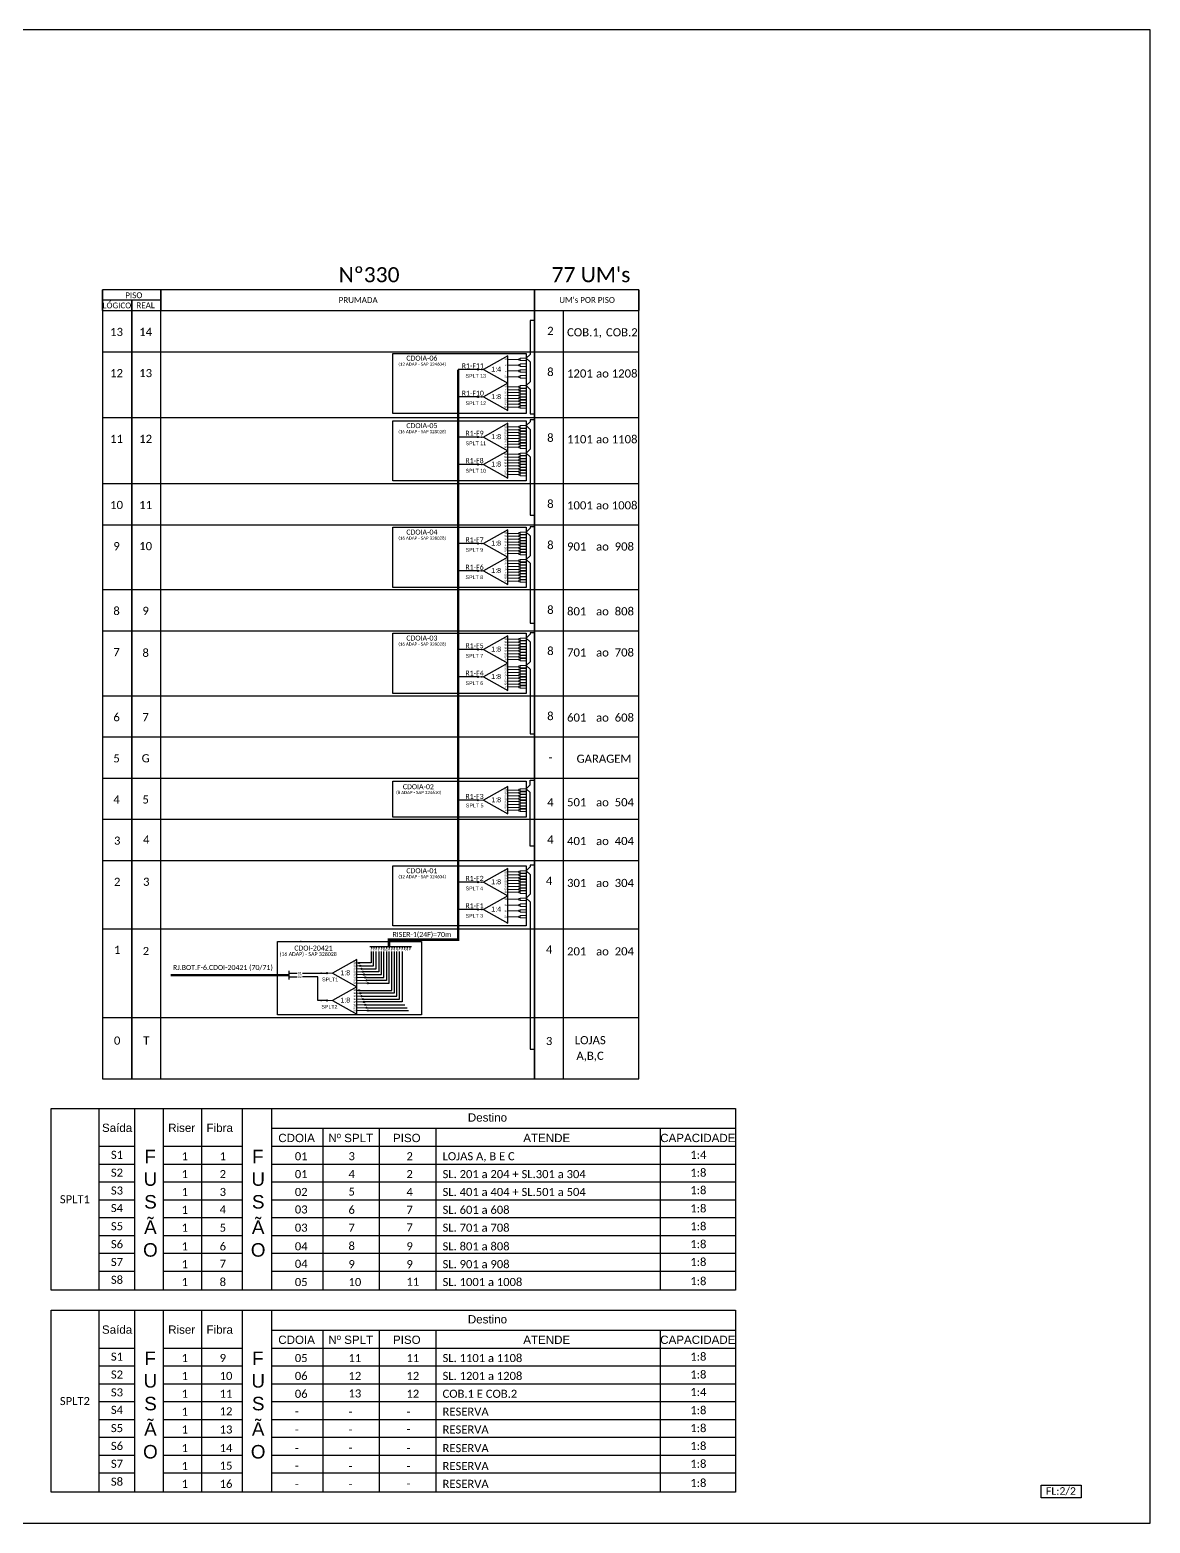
# Model space of a CAD drawing. Header units: metres. Extents: x -1286 to 457, y -500 to 94.
# Drawn here: x 11 to 457, y -500 to 94 of the extents above; entities that cross this region are included whole.
import ezdxf
from ezdxf.enums import TextEntityAlignment as Align

# ---------------------------------------------------------------- set-up
doc = ezdxf.new("R2010")
doc.units = ezdxf.units.M
doc.styles.add('ARIAL', font='arial.ttf')
doc.styles.add('WMF-Calibri0', font='calibri.ttf')
doc.linetypes.add('RESERVA', pattern='A,0.5,-0.15,["RESERVA",Standard,S=0.18,R=0,X=0,Y=-0.1],-1.3', length=1.95)

# ---------------------------------------------------------------- blocks, each defined once
blk = doc.blocks.new('SPLITTER_')
blk.add_point((0, 0))
at = {"style": 'ARIAL', "flags": 4}
blk.add_attdef('SPLT', (0, -3.26), '', height=1.5, dxfattribs=at)
blk = doc.blocks.new('SPLT_1-8_SC-APC')
at = {"color": 1}
blk.add_lwpolyline([(-7.37, -2.1), (-17.04, -7.55), (-7.37, -13), (-7.37, -2.1)], dxfattribs=at)
at = {"color": 3, "lineweight": 0}
for points in [[(-2.99, -3.51), (-7.37, -3.51)], [(-7.37, -4.66), (-2.99, -4.66)], [(-7.37, -5.82), (-2.99, -5.82)], [(-2.41, -3.02), (-2.41, -4)], [(-2.41, -3.02), (0, -3.02)], [(-2.41, -4), (0, -4)], [(-2.41, -4.17), (-2.41, -5.16)], [(-2.41, -4.17), (0, -4.17)], [(-2.41, -5.16), (0, -5.16)], [(-2.41, -5.32), (-2.41, -6.31)], [(-2.41, -5.32), (0, -5.32)], [(-7.37, -6.97), (-2.99, -6.97)], [(-7.37, -8.12), (-2.99, -8.12)], [(-7.37, -9.28), (-2.99, -9.28)], [(-7.37, -10.43), (-2.99, -10.43)], [(-7.37, -11.58), (-2.99, -11.58)], [(-2.41, -6.31), (0, -6.31)], [(-2.41, -6.48), (-2.41, -7.46)], [(-2.41, -6.48), (0, -6.48)], [(-2.41, -7.46), (0, -7.46)], [(-2.41, -7.63), (-2.41, -8.62)], [(-2.41, -7.63), (0, -7.63)], [(-2.41, -8.62), (0, -8.62)], [(-2.41, -8.78), (-2.41, -9.77)], [(-2.41, -8.78), (0, -8.78)], [(-2.41, -9.77), (0, -9.77)], [(-2.41, -9.94), (-2.41, -10.92)], [(-2.41, -9.94), (0, -9.94)], [(-2.41, -10.92), (0, -10.92)], [(-2.41, -11.09), (-2.41, -12.08)], [(-2.41, -11.09), (0, -11.09)], [(-2.41, -12.08), (0, -12.08)]]:
    blk.add_lwpolyline(points, dxfattribs=at)
for points in [[(-2.99, -3.22), (-2.41, -3.22), (-2.41, -3.8), (-2.99, -3.8)], [(-2.99, -4.38), (-2.41, -4.38), (-2.41, -4.95), (-2.99, -4.95)], [(-2.99, -5.53), (-2.41, -5.53), (-2.41, -6.1), (-2.99, -6.1)], [(-2.99, -6.68), (-2.41, -6.68), (-2.41, -7.26), (-2.99, -7.26)], [(-2.99, -7.84), (-2.41, -7.84), (-2.41, -8.41), (-2.99, -8.41)], [(-2.99, -8.99), (-2.41, -8.99), (-2.41, -9.56), (-2.99, -9.56)], [(-2.99, -10.14), (-2.41, -10.14), (-2.41, -10.72), (-2.99, -10.72)], [(-2.99, -11.3), (-2.41, -11.3), (-2.41, -11.87), (-2.99, -11.87)]]:
    blk.add_lwpolyline(points, close=True, dxfattribs=at)
at = {"color": 1, "lineweight": 0}
blk.add_lwpolyline([(-17.04, -7.55), (-19.26, -7.55)], dxfattribs=at)
at = {"color": 1, "style": 'ARIAL'}
for s, height, p in [('S1', 0.75, (-8.74, -3.78)), ('S2', 0.75, (-8.74, -4.97)), ('S3', 0.75, (-8.74, -6.18)), ('1:8', 2, (-13.91, -8.4)), ('S4', 0.75, (-8.74, -7.36)), ('S5', 0.75, (-8.74, -8.57)), ('S6', 0.75, (-8.74, -9.69)), ('S7', 0.75, (-8.74, -10.78)), ('S8', 0.75, (-8.74, -11.9))]:
    blk.add_text(s, height=height, dxfattribs=at).set_placement(p)
blk = doc.blocks.new('SPLT_1-8_DIV_DIR')
h = blk.add_hatch(color=3)
h.dxf.hatch_style = 1
edge = h.paths.add_edge_path()
edge.add_arc((12.77, 4.04), 0.242, 0, 360)
h = blk.add_hatch(color=3)
h.dxf.hatch_style = 1
edge = h.paths.add_edge_path()
edge.add_arc((13.27, 2.88), 0.242, 0, 360)
h = blk.add_hatch(color=3)
h.dxf.hatch_style = 1
edge = h.paths.add_edge_path()
edge.add_arc((13.77, 1.73), 0.242, 0, 360)
h = blk.add_hatch(color=3)
h.dxf.hatch_style = 1
edge = h.paths.add_edge_path()
edge.add_arc((14.27, 0.58), 0.242, 0, 360)
h = blk.add_hatch(color=3)
h.dxf.hatch_style = 1
edge = h.paths.add_edge_path()
edge.add_arc((14.77, -0.58), 0.242, 0, 360)
h = blk.add_hatch(color=3)
h.dxf.hatch_style = 1
edge = h.paths.add_edge_path()
edge.add_arc((15.27, -1.73), 0.242, 0, 360)
h = blk.add_hatch(color=3)
h.dxf.hatch_style = 1
edge = h.paths.add_edge_path()
edge.add_arc((15.77, -2.88), 0.242, 0, 360)
h = blk.add_hatch(color=3)
h.dxf.hatch_style = 1
edge = h.paths.add_edge_path()
edge.add_arc((16.27, -4.04), 0.242, 0, 360)
at = {"color": 1, "lineweight": 0}
blk.add_lwpolyline([(2.22, 0), (0, 0)], dxfattribs=at)
at = {"color": 1}
blk.add_lwpolyline([(11.89, 5.45), (2.22, 0), (11.89, -5.45), (11.89, 5.45)], dxfattribs=at)
at = {"color": 7, "lineweight": 0}
for points in [[(12.77, 4.04), (11.89, 4.04)], [(11.89, 2.88), (13.27, 2.88)], [(11.89, 1.73), (13.77, 1.73)], [(11.89, 0.58), (14.27, 0.58)], [(11.89, -0.58), (14.77, -0.58)], [(11.89, -1.73), (15.27, -1.73)], [(11.89, -2.88), (15.77, -2.88)], [(11.89, -4.04), (16.27, -4.04)]]:
    blk.add_lwpolyline(points, dxfattribs=at)
at = {"color": 3}
for centre in [(12.77, 4.04), (13.27, 2.88), (13.77, 1.73), (14.27, 0.58), (14.77, -0.58), (15.27, -1.73), (15.77, -2.88), (16.27, -4.04)]:
    blk.add_circle(centre, 0.242, dxfattribs=at)
at = {"color": 1, "style": 'ARIAL'}
for s, height, p in [('1:8', 2, (5.35, -0.85)), ('S1', 0.75, (10.52, 3.77)), ('S2', 0.75, (10.52, 2.58)), ('S3', 0.75, (10.52, 1.37)), ('S4', 0.75, (10.52, 0.19)), ('S5', 0.75, (10.52, -1.02)), ('S6', 0.75, (10.52, -2.14)), ('S7', 0.75, (10.52, -3.24)), ('S8', 0.75, (10.52, -4.36))]:
    blk.add_text(s, height=height, dxfattribs=at).set_placement(p)
blk = doc.blocks.new('LEG_CDO64_DIR')
blk.add_point((0, 0))
at = {"color": 1, "style": 'WMF-Calibri0', "flags": 4}
blk.add_attdef('MODELO', text='', height=1.5, dxfattribs=at).set_placement((-1.52, -5.5), align=Align.CENTER)
blk.add_attdef('CDO', (-2.62, -3.57), '', height=2, dxfattribs=at)

msp = doc.modelspace()

# ---------------------------------------------------------------- hatches: boundary and pattern name
h = msp.add_hatch(color=3)
h.dxf.hatch_style = 1
edge = h.paths.add_edge_path()
edge.add_arc((189.58, -40.92), 0.256, 0, 360)
h = msp.add_hatch(color=3)
h.dxf.hatch_style = 1
edge = h.paths.add_edge_path()
edge.add_arc((189.58, -51.82), 0.256, 0, 360)
h = msp.add_hatch(color=3)
h.dxf.hatch_style = 1
edge = h.paths.add_edge_path()
edge.add_arc((189.58, -67.76), 0.256, 0, 360)
h = msp.add_hatch(color=3)
h.dxf.hatch_style = 1
edge = h.paths.add_edge_path()
edge.add_arc((189.58, -78.66), 0.256, 0, 360)
h = msp.add_hatch(color=3)
h.dxf.hatch_style = 1
edge = h.paths.add_edge_path()
edge.add_arc((189.58, -110.11), 0.256, 0, 360)
h = msp.add_hatch(color=3)
h.dxf.hatch_style = 1
edge = h.paths.add_edge_path()
edge.add_arc((189.58, -121.01), 0.256, 0, 360)
h = msp.add_hatch(color=3)
h.dxf.hatch_style = 1
edge = h.paths.add_edge_path()
edge.add_arc((189.58, -152.26), 0.256, 0, 360)
h = msp.add_hatch(color=3)
h.dxf.hatch_style = 1
edge = h.paths.add_edge_path()
edge.add_arc((189.58, -163.16), 0.256, 0, 360)
h = msp.add_hatch(color=3)
h.dxf.hatch_style = 1
edge = h.paths.add_edge_path()
edge.add_arc((189.56, -212.21), 0.242, 0, 360)
h = msp.add_hatch(color=3)
h.dxf.hatch_style = 1
edge = h.paths.add_edge_path()
edge.add_arc((189.58, -244.8), 0.256, 0, 360)
h = msp.add_hatch(color=3)
h.dxf.hatch_style = 1
edge = h.paths.add_edge_path()
edge.add_arc((189.58, -255.7), 0.256, 0, 360)
h = msp.add_hatch(color=3)
h.dxf.hatch_style = 1
edge = h.paths.add_edge_path()
edge.add_arc((129.54, -281.02), 0.256, 0, 360)
h = msp.add_hatch(color=3)
h.dxf.hatch_style = 1
edge = h.paths.add_edge_path()
edge.add_arc((129.54, -291.9), 0.256, 0, 360)

# ---------------------------------------------------------------- linework, layer by layer
at = {"color": 5}
msp.add_line((189.56, -212.21), (181.71, -212.21), dxfattribs=at)
at = {"color": 8, "linetype": 'RESERVA', "ltscale": 3}
for p, q in [((144.78, -293.64), (160.46, -293.64)), ((145.28, -294.79), (161.46, -294.79)), ((145.78, -295.93), (161.95, -295.93))]:
    msp.add_line(p, q, dxfattribs=at)
for p, q in [((19.79, -334.86), (292.07, -334.86)), ((19.79, -407.2), (19.79, -334.86)), ((38.87, -334.86), (38.87, -407.2)), ((52.98, -334.86), (52.98, -407.2)), ((64.57, -407.2), (64.57, -334.86)), ((79.7, -334.86), (79.7, -407.2)), ((95.83, -334.86), (95.83, -407.2)), ((107.43, -334.86), (107.43, -407.2)), ((292.07, -334.86), (292.07, -407.2)), ((107.43, -342.75), (292.07, -342.75)), ((127.85, -342.75), (127.85, -407.2)), ((150.35, -342.75), (150.35, -407.2)), ((172.81, -342.75), (172.81, -407.2)), ((262.01, -342.75), (262.01, -407.2)), ((38.87, -349.86), (52.98, -349.86)), ((64.57, -349.86), (95.83, -349.86)), ((107.43, -349.86), (292.07, -349.86)), ((38.87, -356.96), (52.98, -356.96)), ((64.57, -356.96), (95.83, -356.96)), ((107.43, -356.96), (292.07, -356.96)), ((38.87, -364.06), (52.98, -364.06)), ((64.57, -364.06), (95.83, -364.06)), ((107.43, -364.06), (292.07, -364.06)), ((38.87, -371.17), (52.98, -371.17)), ((64.57, -371.17), (95.83, -371.17)), ((107.43, -371.17), (292.07, -371.17)), ((38.87, -378.27), (52.98, -378.27)), ((64.57, -378.27), (95.83, -378.27)), ((107.43, -378.27), (292.07, -378.27)), ((38.87, -385.37), (52.98, -385.37)), ((64.57, -385.37), (95.83, -385.37)), ((107.43, -385.37), (292.07, -385.37)), ((38.87, -392.48), (52.98, -392.48)), ((64.57, -392.48), (95.83, -392.48)), ((107.43, -392.48), (292.07, -392.48)), ((38.87, -399.58), (52.98, -399.58)), ((64.57, -399.58), (95.83, -399.58)), ((107.43, -399.58), (292.07, -399.58)), ((292.07, -407.2), (19.79, -407.2)), ((19.79, -415.14), (292.07, -415.14)), ((19.79, -487.48), (19.79, -415.14)), ((38.87, -415.14), (38.87, -487.48)), ((52.98, -415.14), (52.98, -487.48)), ((64.57, -487.48), (64.57, -415.14)), ((79.7, -415.14), (79.7, -487.48)), ((95.83, -415.14), (95.83, -487.48)), ((107.43, -415.14), (107.43, -487.48)), ((292.07, -415.14), (292.07, -487.48)), ((107.43, -423.03), (292.07, -423.03)), ((127.85, -423.03), (127.85, -487.48)), ((150.35, -423.03), (150.35, -487.48)), ((172.81, -423.03), (172.81, -487.48)), ((262.01, -423.03), (262.01, -487.48)), ((38.87, -430.14), (52.98, -430.14)), ((64.57, -430.14), (95.83, -430.14)), ((107.43, -430.14), (292.07, -430.14)), ((38.87, -437.24), (52.98, -437.24)), ((64.57, -437.24), (95.83, -437.24)), ((107.43, -437.24), (292.07, -437.24)), ((38.87, -444.35), (52.98, -444.35)), ((64.57, -444.35), (95.83, -444.35)), ((107.43, -444.35), (292.07, -444.35)), ((38.87, -451.45), (52.98, -451.45)), ((64.57, -451.45), (95.83, -451.45)), ((107.43, -451.45), (292.07, -451.45)), ((38.87, -458.55), (52.98, -458.55)), ((64.57, -458.55), (95.83, -458.55)), ((107.43, -458.55), (292.07, -458.55)), ((38.87, -465.66), (52.98, -465.66)), ((64.57, -465.66), (95.83, -465.66)), ((107.43, -465.66), (292.07, -465.66)), ((38.87, -472.76), (52.98, -472.76)), ((64.57, -472.76), (95.83, -472.76)), ((107.43, -472.76), (292.07, -472.76)), ((38.87, -479.86), (52.98, -479.86)), ((64.57, -479.86), (95.83, -479.86)), ((107.43, -479.86), (292.07, -479.86)), ((292.07, -487.48), (19.79, -487.48))]:
    msp.add_line(p, q)
msp.add_lwpolyline([(-384.06, -499.81), (456.94, -499.81), (456.94, 94.19), (-384.06, 94.19)], close=True)
at = {"color": 0}
for points in [[(253.63, -9.23), (40.32, -9.23)], [(63.46, -13.35), (40.32, -13.35)]]:
    msp.add_lwpolyline(points, dxfattribs=at)
for points in [[(40.32, -9.23), (40.32, -17.46), (40.32, -9.23)], [(63.46, -17.46), (63.46, -9.23), (63.46, -17.46)], [(212.04, -9.23), (212.04, -17.46), (212.04, -9.23)], [(253.63, -17.46), (253.63, -9.23), (253.63, -17.46)], [(40.32, -17.46), (253.63, -17.46)], [(40.32, -17.46), (253.63, -17.46)], [(40.32, -17.46), (253.63, -17.46)], [(40.32, -17.46), (40.32, -323.01), (253.63, -323.01), (253.63, -17.46)], [(40.32, -17.46), (253.63, -17.46)], [(40.32, -17.46), (253.63, -17.46)], [(40.32, -17.46), (253.63, -17.46)], [(40.32, -17.46), (253.63, -17.46)], [(40.32, -17.46), (253.63, -17.46)], [(51.89, -13.35), (51.89, -17.46), (51.89, -13.35)], [(51.89, -17.46), (51.89, -323.01), (51.89, -17.46)], [(63.46, -323.01), (63.46, -17.46)], [(212.04, -17.46), (212.04, -323.01), (212.04, -17.46)], [(223.61, -323.01), (223.61, -17.46)], [(40.32, -33.83), (253.63, -33.83)], [(40.32, -59.99), (253.63, -59.99)], [(40.32, -86.29), (253.63, -86.29)], [(40.32, -102.66), (253.63, -102.66)], [(40.32, -128.44), (253.63, -128.44)], [(40.32, -144.81), (253.63, -144.81)], [(40.32, -170.7), (253.63, -170.7)], [(40.32, -187.07), (253.63, -187.07)], [(40.32, -203.44), (253.63, -203.44)], [(40.32, -219.81), (253.63, -219.81)], [(40.32, -236.19), (253.63, -236.19)], [(40.32, -263.4), (253.63, -263.4)], [(40.32, -298.69), (253.63, -298.69)]]:
    msp.add_lwpolyline(points)
at = {"color": 3}
for points in [[(212.04, -21.42), (210.39, -21.42), (210.38, -34.88), (208.81, -36.39), (210.38, -37.9), (210.38, -45.78), (208.81, -47.29), (210.38, -48.8), (210.38, -58.54), (212.03, -58.54)], [(212.04, -60.88), (210.39, -60.88), (210.38, -61.72), (208.81, -63.23), (210.38, -64.74), (210.38, -72.62), (208.81, -74.13), (210.38, -75.64), (210.38, -98.8), (212.03, -98.8)], [(212.04, -103.51), (210.39, -103.51), (210.38, -104.08), (208.81, -105.58), (210.38, -107.09), (210.38, -114.97), (208.81, -116.48), (210.38, -117.99), (210.38, -141.8), (212.03, -141.8)], [(212.04, -145.6), (210.39, -145.6), (210.38, -146.23), (208.81, -147.74), (210.38, -149.24), (210.38, -157.13), (208.81, -158.63), (210.38, -160.14), (210.38, -185.81), (212.03, -185.81)], [(212.04, -230.46), (210.39, -230.46), (210.39, -209.19), (208.82, -207.68), (210.39, -206.17), (210.38, -204.26), (212.04, -204.26)], [(212.04, -238.14), (210.39, -238.14), (210.38, -238.77), (208.81, -240.27), (210.38, -241.78), (210.38, -249.67), (208.81, -251.17), (210.38, -252.68), (210.38, -311.27), (212.03, -311.28)], [(114.56, -281.02), (117.72, -281.02)], [(119.79, -281.02), (129.54, -281.02)]]:
    msp.add_lwpolyline(points, dxfattribs=at)
at = {"color": 1}
for points in [[(155.68, -34.49), (208.81, -34.49), (208.81, -58.39), (155.68, -58.39)], [(155.68, -61.33), (208.81, -61.33), (208.81, -85.22), (155.68, -85.22)], [(155.68, -103.68), (208.81, -103.68), (208.81, -127.58), (155.68, -127.58)], [(155.68, -145.84), (208.81, -145.84), (208.81, -169.73), (155.68, -169.73)], [(155.69, -204.67), (208.82, -204.67), (208.82, -218.98), (155.69, -218.98)], [(155.68, -238.38), (208.81, -238.38), (208.81, -262.27), (155.68, -262.27)], [(109.92, -268.49), (167.15, -268.49), (167.15, -297.55), (109.92, -297.55)]]:
    msp.add_lwpolyline(points, close=True, dxfattribs=at)
for points in [[(201.44, -35.47), (191.77, -40.92), (201.44, -46.37), (201.44, -35.47)], [(201.45, -206.76), (191.78, -212.21), (201.45, -217.66), (201.45, -206.76)], [(201.44, -250.25), (191.77, -255.7), (201.44, -261.15), (201.44, -250.25)], [(114.56, -283.53), (114.56, -280.17)]]:
    msp.add_lwpolyline(points, dxfattribs=at)
at = {"color": 5, "const_width": 1}
msp.add_lwpolyline([(154.23, -270.37), (154.23, -267.72), (181.71, -267.72), (181.71, -40.92)], dxfattribs=at)
at = {"color": 5}
for points in [[(189.55, -40.92), (181.71, -40.92)], [(189.55, -51.82), (181.71, -51.82)], [(189.55, -67.76), (181.71, -67.76)], [(189.55, -78.66), (181.71, -78.66)], [(189.55, -110.11), (181.71, -110.11)], [(189.55, -121.01), (181.71, -121.01)], [(189.55, -152.26), (181.71, -152.26)], [(189.55, -163.16), (181.71, -163.16)], [(189.55, -244.8), (181.71, -244.8)], [(189.55, -255.7), (181.71, -255.7)], [(147.08, -272.46), (147.08, -276.99), (142.3, -276.99)], [(142.52, -287.87), (155.3, -287.87), (155.3, -272.46)], [(156.3, -272.46), (156.3, -289.03), (142.72, -289.03)], [(143.02, -278.14), (148.08, -278.14), (148.08, -272.46)], [(143.52, -279.29), (149.13, -279.29), (149.13, -272.46)], [(143.52, -290.18), (157.35, -290.18), (157.35, -272.46)], [(143.74, -291.33), (158.35, -291.33), (158.35, -272.46)], [(150.13, -272.46), (150.13, -280.45), (143.8, -280.45)], [(159.4, -272.46), (159.4, -292.48), (144.24, -292.48)], [(144.52, -281.6), (151.18, -281.6), (151.18, -272.46)], [(145.02, -282.75), (152.18, -282.75), (152.18, -272.46)], [(153.23, -272.46), (153.23, -283.91), (145.3, -283.91)], [(146.02, -285.05), (154.23, -285.06), (154.23, -272.46)], [(146.6, -270.37), (163.21, -270.37)], [(147.19, -270.37), (147.19, -271.25)], [(148.12, -270.37), (148.12, -271.25)], [(149.05, -270.37), (149.05, -271.25)], [(150.13, -270.37), (150.13, -271.25)], [(151.18, -270.37), (151.18, -271.25)], [(152.18, -270.37), (152.18, -271.25)], [(153.23, -270.37), (153.23, -271.25)], [(154.23, -270.37), (154.23, -271.25)], [(155.3, -270.37), (155.3, -271.25)], [(156.3, -270.37), (156.3, -271.25)], [(157.35, -270.37), (157.35, -271.25)], [(158.35, -270.37), (158.35, -271.25)], [(159.4, -270.37), (159.4, -271.25)], [(160.4, -270.37), (160.4, -271.25)], [(161.46, -270.37), (161.46, -271.25)], [(162.45, -270.37), (162.45, -271.25)]]:
    msp.add_lwpolyline(points, dxfattribs=at)
at = {"color": 1, "lineweight": 0}
for points in [[(191.77, -40.92), (189.55, -40.92)], [(191.78, -212.21), (189.56, -212.21)], [(191.77, -255.7), (189.55, -255.7)]]:
    msp.add_lwpolyline(points, dxfattribs=at)
at = {"color": 3, "lineweight": 0}
for points in [[(205.82, -36.89), (201.44, -36.89)], [(201.44, -39.19), (205.82, -39.19)], [(201.44, -41.5), (205.82, -41.5)], [(206.4, -36.39), (206.4, -37.38)], [(206.4, -36.39), (208.81, -36.39)], [(206.4, -37.38), (208.81, -37.38)], [(206.4, -38.7), (206.4, -39.68)], [(206.4, -38.7), (208.81, -38.7)], [(206.4, -39.68), (208.81, -39.68)], [(206.4, -41), (206.4, -41.99)], [(206.4, -41), (208.81, -41)], [(201.44, -43.8), (205.82, -43.8)], [(206.4, -41.99), (208.81, -41.99)], [(206.4, -43.31), (206.4, -44.3)], [(206.4, -43.31), (208.81, -43.31)], [(206.4, -44.3), (208.81, -44.3)], [(206.4, -207.68), (206.4, -208.67)], [(206.4, -207.68), (208.82, -207.68)], [(205.83, -208.18), (201.45, -208.18)], [(201.45, -209.33), (205.83, -209.33)], [(201.45, -210.48), (205.83, -210.48)], [(201.45, -211.63), (205.83, -211.63)], [(201.45, -212.79), (205.83, -212.79)], [(206.4, -208.67), (208.82, -208.67)], [(206.4, -208.84), (206.4, -209.82)], [(206.4, -208.84), (208.82, -208.84)], [(206.4, -209.82), (208.82, -209.82)], [(206.4, -209.99), (206.4, -210.98)], [(206.4, -209.99), (208.82, -209.99)], [(206.4, -210.98), (208.82, -210.98)], [(206.4, -211.14), (206.4, -212.13)], [(206.4, -211.14), (208.82, -211.14)], [(206.4, -212.13), (208.82, -212.13)], [(206.4, -212.29), (206.4, -213.28)], [(206.4, -212.29), (208.82, -212.29)], [(206.4, -213.28), (208.82, -213.28)], [(206.4, -213.45), (206.4, -214.43)], [(206.4, -213.45), (208.82, -213.45)], [(201.45, -213.94), (205.83, -213.94)], [(201.45, -215.09), (205.83, -215.09)], [(201.45, -216.25), (205.83, -216.25)], [(206.4, -214.43), (208.82, -214.43)], [(206.4, -214.6), (206.4, -215.59)], [(206.4, -214.6), (208.82, -214.6)], [(206.4, -215.59), (208.82, -215.59)], [(206.4, -215.75), (206.4, -216.74)], [(206.4, -215.75), (208.82, -215.75)], [(206.4, -216.74), (208.82, -216.74)], [(205.82, -251.66), (201.44, -251.66)], [(201.44, -253.97), (205.82, -253.97)], [(206.4, -251.17), (206.4, -252.16)], [(206.4, -251.17), (208.81, -251.17)], [(206.4, -252.16), (208.81, -252.16)], [(206.4, -253.48), (206.4, -254.46)], [(206.4, -253.48), (208.81, -253.48)], [(206.4, -254.46), (208.81, -254.46)], [(201.44, -256.28), (205.82, -256.28)], [(201.44, -258.58), (205.82, -258.58)], [(206.4, -255.78), (206.4, -256.77)], [(206.4, -255.78), (208.81, -255.78)], [(206.4, -256.77), (208.81, -256.77)], [(206.4, -258.09), (206.4, -259.08)], [(206.4, -258.09), (208.81, -258.09)], [(206.4, -259.08), (208.81, -259.08)]]:
    msp.add_lwpolyline(points, dxfattribs=at)
for points in [[(205.82, -36.6), (206.4, -36.6), (206.4, -37.17), (205.82, -37.17)], [(205.82, -38.9), (206.4, -38.9), (206.4, -39.48), (205.82, -39.48)], [(205.82, -41.21), (206.4, -41.21), (206.4, -41.78), (205.82, -41.78)], [(205.82, -43.52), (206.4, -43.52), (206.4, -44.09), (205.82, -44.09)], [(205.83, -207.89), (206.4, -207.89), (206.4, -208.46), (205.83, -208.46)], [(205.83, -209.04), (206.4, -209.04), (206.4, -209.62), (205.83, -209.62)], [(205.83, -210.2), (206.4, -210.2), (206.4, -210.77), (205.83, -210.77)], [(205.83, -211.35), (206.4, -211.35), (206.4, -211.92), (205.83, -211.92)], [(205.83, -212.5), (206.4, -212.5), (206.4, -213.07), (205.83, -213.07)], [(205.83, -213.65), (206.4, -213.65), (206.4, -214.23), (205.83, -214.23)], [(205.83, -214.81), (206.4, -214.81), (206.4, -215.38), (205.83, -215.38)], [(205.83, -215.96), (206.4, -215.96), (206.4, -216.53), (205.83, -216.53)], [(205.82, -251.38), (206.4, -251.38), (206.4, -251.95), (205.82, -251.95)], [(205.82, -253.68), (206.4, -253.68), (206.4, -254.26), (205.82, -254.26)], [(205.82, -255.99), (206.4, -255.99), (206.4, -256.56), (205.82, -256.56)], [(205.82, -258.3), (206.4, -258.3), (206.4, -258.87), (205.82, -258.87)]]:
    msp.add_lwpolyline(points, close=True, dxfattribs=at)
at = {"color": 1, "const_width": 1}
msp.add_lwpolyline([(67.43, -281.85), (114.56, -281.85)], dxfattribs=at)
at = {"color": 2}
for points in [[(114.56, -282.48), (117.72, -282.48)], [(129.54, -291.9), (125.85, -291.9), (125.85, -282.48), (119.79, -282.48)]]:
    msp.add_lwpolyline(points, dxfattribs=at)
at = {"color": 7}
msp.add_lwpolyline([(413.64, -484.64), (429.57, -484.64), (429.57, -489.7), (413.64, -489.7)], close=True, dxfattribs=at)
at = {"color": 3}
for centre, radius in [((189.58, -40.92), 0.256), ((189.58, -51.82), 0.256), ((189.58, -67.76), 0.256), ((189.58, -78.66), 0.256), ((189.58, -110.11), 0.256), ((189.58, -121.01), 0.256), ((189.58, -152.26), 0.256), ((189.58, -163.16), 0.256), ((189.56, -212.21), 0.242), ((189.58, -244.8), 0.256), ((189.58, -255.7), 0.256), ((129.54, -281.02), 0.256), ((129.54, -291.9), 0.256)]:
    msp.add_circle(centre, radius, dxfattribs=at)

# ---------------------------------------------------------------- block references
ref = msp.add_blockref('SPLITTER_', (191.2, -40.92), dxfattribs=dict(xscale=-1))
ref.add_attrib('SPLT', 'SPLT 13', (184.67, -44.18), dxfattribs={"height": 1.5, "style": 'ARIAL'})
for p in [(208.81, -44.27), (208.81, -60.21), (208.81, -71.11), (208.81, -102.57), (208.81, -113.46), (208.81, -144.72), (208.81, -155.61), (208.81, -237.26)]:
    msp.add_blockref('SPLT_1-8_SC-APC', p, dxfattribs=at)
ref = msp.add_blockref('SPLITTER_', (191.2, -51.82), dxfattribs=dict(xscale=-1))
ref.add_attrib('SPLT', 'SPLT 12', (184.67, -55.08), dxfattribs={"height": 1.5, "style": 'ARIAL'})
ref = msp.add_blockref('SPLITTER_', (191.2, -67.76), dxfattribs=dict(xscale=-1))
ref.add_attrib('SPLT', 'SPLT 11', (184.67, -71.02), dxfattribs={"height": 1.5, "style": 'ARIAL'})
ref = msp.add_blockref('SPLITTER_', (191.2, -78.66), dxfattribs=dict(xscale=-1))
ref.add_attrib('SPLT', 'SPLT 10', (184.67, -81.92), dxfattribs={"height": 1.5, "style": 'ARIAL'})
ref = msp.add_blockref('SPLITTER_', (191.2, -110.11), dxfattribs=dict(xscale=-1))
ref.add_attrib('SPLT', 'SPLT 9', (184.67, -113.37), dxfattribs={"height": 1.5, "style": 'ARIAL'})
ref = msp.add_blockref('SPLITTER_', (191.2, -121.01), dxfattribs=dict(xscale=-1))
ref.add_attrib('SPLT', 'SPLT 8', (184.67, -124.27), dxfattribs={"height": 1.5, "style": 'ARIAL'})
ref = msp.add_blockref('SPLITTER_', (191.2, -152.26), dxfattribs=dict(xscale=-1))
ref.add_attrib('SPLT', 'SPLT 7', (184.67, -155.53), dxfattribs={"height": 1.5, "style": 'ARIAL'})
ref = msp.add_blockref('SPLITTER_', (191.2, -163.16), dxfattribs=dict(xscale=-1))
ref.add_attrib('SPLT', 'SPLT 6', (184.67, -166.42), dxfattribs={"height": 1.5, "style": 'ARIAL'})
ref = msp.add_blockref('SPLITTER_', (191.2, -244.8), dxfattribs=dict(xscale=-1))
ref.add_attrib('SPLT', 'SPLT 4', (184.67, -248.07), dxfattribs={"height": 1.5, "style": 'ARIAL'})
ref = msp.add_blockref('SPLITTER_', (191.2, -255.7), dxfattribs=dict(xscale=-1))
ref.add_attrib('SPLT', 'SPLT 3', (184.67, -258.96), dxfattribs={"height": 1.5, "style": 'ARIAL'})
ref = msp.add_blockref('LEG_CDO64_DIR', (119.16, -268.49))
ref.add_attrib('CDO', 'CDOI-20421', (116.54, -272.06), dxfattribs={"color": 1, "height": 2, "style": 'WMF-Calibri0'})
ref.add_attrib('MODELO', '(16 ADAP) - SAP 328028', dxfattribs={"color": 1, "height": 1.5, "style": 'WMF-Calibri0'}).set_placement((122.07, -274.18), align=Align.CENTER)
at = {"xscale": 0.9982254764087685, "yscale": 0.9982254764087685, "zscale": 0.9982254764087685}
for p in [(129.54, -281.02), (129.54, -291.9)]:
    msp.add_blockref('SPLT_1-8_DIV_DIR', p, dxfattribs=at)
ref = msp.add_blockref('SPLITTER_', (127.3, -281.02))
ref.add_attrib('SPLT', 'SPLT1', (127.6, -284.28), dxfattribs={"height": 1.5, "style": 'ARIAL'})
ref = msp.add_blockref('SPLITTER_', (127.3, -291.9))
ref.add_attrib('SPLT', 'SPLT2', (127.32, -295.16), dxfattribs={"height": 1.5, "style": 'ARIAL'})

# ---------------------------------------------------------------- texts
at = {"color": 0, "style": 'WMF-Calibri0'}
for s, height, p in [('Nº330', 6, (134.19, -6.2)), ("77 UM's", 6, (218.9, -6.17)), ('     PISO', 2.3, (45.28, -12.54)), ('  LÓGICO', 2.3, (38.73, -16.57)), ('    REAL', 2.3, (50.5, -16.51)), ('PRUMADA', 2.3, (134.19, -14.42)), ("UM's POR PISO", 2.3, (221.93, -14.39))]:
    msp.add_text(s, height=height, dxfattribs=at).set_placement(p)
at = {"color": 7, "style": 'WMF-Calibri0'}
for s, height, p in [('COB.1,', 3.24, (225.03, -27.73)), ('COB.2', 3.24, (240.51, -27.73)), ('1201', 3.24, (225.03, -44.1)), ('1208', 3.24, (242.81, -44.1)), ('ao', 3.24, (236.58, -44.1)), ('1101', 3.24, (225.03, -70.27)), ('ao', 3.24, (236.58, -70.27)), ('1108', 3.24, (242.81, -70.27)), ('1001', 3.24, (225.03, -96.56)), ('ao', 3.24, (236.58, -96.56)), ('1008', 3.24, (242.81, -96.56)), ('901', 3.24, (225.03, -112.93)), ('ao', 3.24, (236.58, -112.93)), ('908', 3.24, (243.98, -112.93)), ('801', 3.24, (225.03, -138.71)), ('ao', 3.24, (236.58, -138.71)), ('808', 3.24, (243.98, -138.71)), ('701', 3.24, (225.03, -155.08)), ('ao', 3.24, (236.58, -155.08)), ('708', 3.24, (243.98, -155.08)), ('601', 3.24, (225.03, -180.97)), ('608', 3.24, (243.98, -180.97)), ('ao', 3.24, (236.58, -180.97)), ('GARAGEM', 3.24, (228.83, -197.34)), ('501', 3.24, (225.03, -214.67)), ('ao', 3.24, (236.58, -214.67)), ('504', 3.24, (243.98, -214.67)), ('401', 3.24, (225.03, -230.09)), ('ao', 3.24, (236.58, -230.09)), ('404', 3.24, (243.98, -230.09)), ('301', 3.24, (225.03, -246.77)), ('304', 3.24, (243.98, -246.77)), ('ao', 3.24, (236.58, -246.77)), ('201', 3.24, (225.03, -273.98)), ('ao', 3.24, (236.58, -273.98)), ('204', 3.24, (243.98, -273.98)), ('LOJAS', 3.24, (228.1, -309.3)), ('A,B,C', 3.24, (228.76, -315.52)), ('1', 3.21, (71.73, -355.46)), ('1', 3.21, (86.86, -355.46)), ('01', 3.209, (116.76, -355.46)), ('3', 3.21, (138.11, -355.46)), ('2', 3.21, (161.17, -355.46)), ('LOJAS A, B E C ', 3.209, (175.51, -355.46)), ('1', 3.21, (71.73, -362.57)), ('2', 3.21, (86.86, -362.57)), ('01', 3.209, (116.76, -362.57)), ('4', 3.21, (138.11, -362.57)), ('2', 3.21, (161.17, -362.57)), ('SL. 201 a 204 + SL.301 a 304', 3.209, (175.51, -362.57)), ('1', 3.21, (71.73, -369.67)), ('3', 3.21, (86.86, -369.67)), ('02', 3.209, (116.76, -369.67)), ('5', 3.21, (138.11, -369.53)), ('4', 3.21, (161.17, -369.67)), ('SL. 401 a 404 + SL.501 a 504', 3.209, (175.51, -369.67)), ('1', 3.21, (71.73, -376.77)), ('4', 3.21, (86.86, -376.63)), ('03', 3.209, (116.76, -376.63)), ('6', 3.21, (138.11, -376.77)), ('7', 3.21, (161.17, -376.77)), ('SL. 601 a 608', 3.209, (175.51, -376.77)), ('1', 3.21, (71.73, -383.88)), ('5', 3.21, (86.86, -383.88)), ('03', 3.209, (116.76, -383.88)), ('7', 3.21, (138.11, -383.88)), ('7', 3.21, (161.17, -383.74)), ('SL. 701 a 708', 3.209, (175.51, -383.88)), ('1', 3.21, (71.73, -391.29)), ('6', 3.21, (86.86, -391.29)), ('04', 3.209, (116.76, -391.29)), ('8', 3.21, (138.11, -391.15)), ('9', 3.21, (161.17, -391.29)), ('SL. 801 a 808', 3.209, (175.51, -391.29)), ('1', 3.21, (71.73, -398.39)), ('7', 3.21, (86.86, -398.25)), ('04', 3.209, (116.76, -398.25)), ('9', 3.21, (138.11, -398.39)), ('9', 3.21, (161.17, -398.39)), ('SL. 901 a 908', 3.209, (175.51, -398.39)), ('1', 3.21, (71.73, -405.5)), ('8', 3.21, (86.86, -405.5)), ('05', 3.209, (116.76, -405.5)), ('10', 3.209, (138.11, -405.5)), ('11', 3.209, (161.17, -405.36)), ('SL. 1001 a 1008', 3.209, (175.51, -405.5)), ('1', 3.21, (71.73, -435.74)), ('9', 3.21, (86.86, -435.74)), ('05', 3.209, (116.76, -435.74)), ('11', 3.209, (138.11, -435.74)), ('11', 3.209, (161.17, -435.74)), ('SL. 1101 a 1108', 3.209, (175.51, -435.74)), ('06', 3.209, (116.76, -442.85)), ('SL. 1201 a 1208', 3.209, (175.51, -442.85)), ('1', 3.21, (71.73, -442.85)), ('10', 3.209, (86.86, -442.85)), ('12', 3.209, (138.11, -442.85)), ('12', 3.209, (161.17, -442.85)), ('1', 3.21, (71.73, -449.95)), ('11', 3.209, (86.86, -449.95)), ('06', 3.209, (116.76, -449.95)), ('13', 3.209, (138.11, -449.81)), ('12', 3.209, (161.17, -449.95)), ('COB.1 E COB.2', 3.209, (175.51, -449.95)), ('1', 3.21, (71.73, -457.06)), ('12', 3.209, (86.86, -456.92)), ('-', 3.21, (116.76, -456.92)), ('-', 3.21, (138.11, -457.06)), ('-', 3.21, (161.17, -457.06)), ('RESERVA', 3.209, (175.51, -457.06)), ('1', 3.21, (71.73, -464.16)), ('13', 3.209, (86.86, -464.16)), ('-', 3.21, (116.76, -464.16)), ('-', 3.21, (138.11, -464.16)), ('-', 3.21, (161.17, -464.02)), ('RESERVA', 3.209, (175.51, -464.16)), ('1', 3.21, (71.73, -471.57)), ('14', 3.209, (86.86, -471.57)), ('RESERVA', 3.209, (175.51, -471.57)), ('-', 3.21, (116.76, -471.57)), ('-', 3.21, (138.11, -471.43)), ('-', 3.21, (161.17, -471.57)), ('1', 3.21, (71.73, -478.68)), ('15', 3.209, (86.86, -478.54)), ('-', 3.21, (116.76, -478.54)), ('-', 3.21, (138.11, -478.68)), ('-', 3.21, (161.17, -478.68)), ('RESERVA', 3.209, (175.51, -478.68)), ('1', 3.21, (71.73, -485.78)), ('16', 3.209, (86.86, -485.78)), ('-', 3.21, (116.76, -485.78)), ('-', 3.21, (138.11, -485.78)), ('-', 3.21, (161.17, -485.64)), ('RESERVA', 3.209, (175.51, -485.78))]:
    msp.add_text(s, height=height, dxfattribs=at).set_placement(p)
at = {"color": 1}
for s, height, style, p in [('CDOIA-06', 2, 'WMF-Calibri0', (161.12, -37.39)), ('1:4', 2, 'ARIAL', (194.9, -41.77)), ('S1', 0.75, 'ARIAL', (200.07, -37.15)), ('S2', 0.75, 'ARIAL', (200.07, -39.55)), ('S3', 0.75, 'ARIAL', (200.07, -41.94)), ('S4', 0.75, 'ARIAL', (200.07, -44.16)), ('CDOIA-05', 2, 'WMF-Calibri0', (161.12, -64.23)), ('CDOIA-04', 2, 'WMF-Calibri0', (161.12, -106.58)), ('CDOIA-03', 2, 'WMF-Calibri0', (161.12, -148.74)), ('CDOIA-02', 2, 'WMF-Calibri0', (159.73, -207.86)), ('S1', 0.75, 'ARIAL', (200.08, -208.45)), ('1:8', 2, 'ARIAL', (194.91, -213.06)), ('S2', 0.75, 'ARIAL', (200.08, -209.63)), ('S3', 0.75, 'ARIAL', (200.08, -210.84)), ('S4', 0.75, 'ARIAL', (200.08, -212.02)), ('S5', 0.75, 'ARIAL', (200.08, -213.23)), ('S6', 0.75, 'ARIAL', (200.08, -214.35)), ('S7', 0.75, 'ARIAL', (200.08, -215.45)), ('S8', 0.75, 'ARIAL', (200.08, -216.57)), ('CDOIA-01', 2, 'WMF-Calibri0', (161.12, -241.28)), ('1:4', 2, 'ARIAL', (194.9, -256.55)), ('S1', 0.75, 'ARIAL', (200.07, -251.93)), ('S2', 0.75, 'ARIAL', (200.07, -254.33)), ('S3', 0.75, 'ARIAL', (200.07, -256.72)), ('S4', 0.75, 'ARIAL', (200.07, -258.94)), ('RJ.BOT.F-6.CDOI-20421 (70/71)', 2, 'WMF-Calibri0', (68.31, -279.77))]:
    msp.add_text(s, height=height, dxfattribs=dict(at, style=style)).set_placement(p)
at = {"color": 1, "style": 'WMF-Calibri0'}
for s, p in [('(12 ADAP - SAP 324604)', (167.42, -39.41)), ('(16 ADAP - SAP 328028)', (167.42, -66.25)), ('(16 ADAP - SAP 328028)', (167.42, -108.6)), ('(16 ADAP - SAP 328028)', (167.42, -150.75)), ('(8 ADAP - SAP 324610)', (166.04, -209.79)), ('(12 ADAP - SAP 324604)', (167.42, -243.29))]:
    msp.add_text(s, height=1.25, dxfattribs=at).set_placement(p, align=Align.CENTER)
at = {"color": 5, "style": 'WMF-Calibri0'}
for s, p in [('R1-F11', (183.13, -40.44)), ('R1-F10', (183.13, -51.34)), ('R1-F9', (184.62, -67.28)), ('R1-F8', (184.62, -78.18)), ('R1-F7', (184.62, -109.64)), ('R1-F6', (184.62, -120.53)), ('R1-F5', (184.62, -151.79)), ('R1-F4', (184.62, -162.68)), ('R1-F3', (184.62, -211.74)), ('R1-F2', (184.62, -244.33)), ('R1-F1', (184.62, -255.22)), ('RISER-1(24F)=70m', (155.63, -266.65))]:
    msp.add_text(s, height=2, dxfattribs=at).set_placement(p)
at = {"color": 7, "style": 'ARIAL', "text_generation_flag": 6}
msp.add_text('SPLT 5', height=1.5, rotation=180, dxfattribs=at).set_placement((184.8, -215.09))
at = {"style": 'ARIAL'}
for s, p in [('01', (147.2, -271.84)), ('02', (148.11, -271.84)), ('03', (149.04, -271.84)), ('04', (150.12, -271.84)), ('05', (151.17, -271.84)), ('06', (152.17, -271.84)), ('07', (153.22, -271.84)), ('08', (154.22, -271.84)), ('09', (155.29, -271.84)), ('10', (156.29, -271.84)), ('11', (157.34, -271.84)), ('12', (158.34, -271.84)), ('13', (159.4, -271.84)), ('14', (160.39, -271.84)), ('15', (161.45, -271.84)), ('16', (162.44, -271.84))]:
    msp.add_text(s, height=0.6, rotation=90, dxfattribs=at).set_placement(p, align=Align.MIDDLE_CENTER)
for s, height, p in [('01', 1, (118.72, -281.02)), ('02', 1, (118.72, -282.48)), ('Destino', 3.294, (193.38, -338.44)), ('Saída', 3.294, (46.06, -342.54)), ('Riser', 3.294, (71.76, -342.54)), ('Fibra', 3.294, (86.89, -342.54)), ('CDOIA', 3.294, (117.47, -346.59)), ('Nº SPLT', 3.294, (139, -346.59)), ('PISO', 3.294, (161.3, -346.59)), ('ATENDE', 3.294, (216.96, -346.59)), ('CAPACIDADE', 3.294, (277.05, -346.59)), ('Saída', 3.294, (46.06, -422.82)), ('Riser', 3.294, (71.76, -422.82)), ('Fibra', 3.294, (86.89, -422.82)), ('Destino', 3.294, (193.38, -418.72)), ('CDOIA', 3.294, (117.47, -426.87)), ('Nº SPLT', 3.294, (139, -426.87)), ('PISO', 3.294, (161.3, -426.87)), ('ATENDE', 3.294, (216.96, -426.87)), ('CAPACIDADE', 3.294, (277.05, -426.87))]:
    msp.add_text(s, height=height, dxfattribs=at).set_placement(p, align=Align.MIDDLE_CENTER)
at = {"linetype": 'Continuous', "style": 'ARIAL'}
for s, p in [('F', (56.9, -356.67)), ('F', (99.75, -356.67)), ('U', (56.62, -365.62)), ('U', (99.48, -365.62)), ('S', (56.85, -374.66)), ('S', (99.7, -374.66)), ('Ã', (56.82, -384.77)), ('Ã', (99.67, -384.77)), ('O', (56.4, -393.81)), ('O', (99.25, -393.81)), ('F', (56.9, -436.95)), ('F', (99.75, -436.95)), ('U', (56.62, -445.9)), ('U', (99.48, -445.9)), ('S', (56.85, -454.94)), ('S', (99.7, -454.94)), ('Ã', (56.82, -465.05)), ('Ã', (99.67, -465.05)), ('O', (56.4, -474.09)), ('O', (99.25, -474.09))]:
    msp.add_text(s, height=5.37, dxfattribs=at).set_placement(p)
at = {"style": 'WMF-Calibri0'}
msp.add_text('FL:2/2', height=3, dxfattribs=at).set_placement((415.51, -488.52))
at = {"color": 7, "style": 'WMF-Calibri0'}
for tag, flags, p in [('13', 4, (45.86, -25.97)), ('14', 4, (57.43, -25.95)), ('2', 4, (218.41, -25.53)), ('12', 4, (45.86, -42.34)), ('13', 4, (57.43, -42.32)), ('8', 4, (218.41, -41.9)), ('11', 4, (45.86, -68.5)), ('12', 4, (57.43, -68.49)), ('8', 4, (218.41, -68.06)), ('10', 4, (45.86, -94.79)), ('11', 4, (57.43, -94.78)), ('8', 4, (218.41, -94.36)), ('9', 4, (45.86, -111.17)), ('10', 4, (57.43, -111.15)), ('8', 4, (218.41, -110.73)), ('8', 4, (45.86, -136.94)), ('9', 4, (57.43, -136.93)), ('8', 4, (218.41, -136.51)), ('7', 4, (45.86, -153.32)), ('8', 4, (57.43, -153.62)), ('8', 4, (218.41, -152.88)), ('6', 4, (45.86, -179.21)), ('7', 4, (57.43, -179.19)), ('8', 4, (218.41, -178.77)), ('5', 4, (45.86, -195.58)), ('G', 4, (57.43, -195.56)), ('-', 4, (218.41, -195.14)), ('4', 4, (45.86, -211.95)), ('5', 4, (57.43, -211.93)), ('4', 4, (218.41, -213.07)), ('3', 4, (46.1, -228.32)), ('4', 4, (57.68, -227.89)), ('4', 4, (218.41, -227.89)), ('2', 4, (46.1, -244.69)), ('3', 4, (57.68, -244.68)), ('4', 4, (217.9, -244.29)), ('1', 4, (46.1, -271.76)), ('2', 4, (57.54, -272.22)), ('4', 4, (217.9, -271.64)), ('0', 4, (46.1, -307.86)), ('T', 12, (57.68, -307.82)), ('3', 4, (217.9, -308.02))]:
    msp.add_attdef(tag, text='XX', height=3.24, dxfattribs=dict(at, flags=flags)).set_placement(p, align=Align.MIDDLE_CENTER)
at = {"color": 7, "lineweight": 0, "style": 'WMF-Calibri0', "flags": 8}
for tag, p, s in [('S1', (43.6, -354.9), 'S1'), ('1:4', (274.04, -354.9), '1:8'), ('S2', (43.6, -362), 'S2'), ('1:8', (274.04, -362), '1:8'), ('S3', (43.6, -369.11), 'S3'), ('1:8', (274.04, -368.97), '1:8'), ('SPLT1', (23.3, -372.57), 'XX'), ('S4', (43.6, -376.07), 'S4'), ('1:8', (274.04, -376.21), '1:8'), ('S5', (43.6, -383.31), 'S5'), ('1:8', (274.04, -383.31), '1:8'), ('S6', (43.6, -390.42), 'S6'), ('1:8', (274.04, -390.42), '1:8'), ('S7', (43.6, -397.52), 'S7'), ('1:8', (274.04, -397.52), '1:8'), ('S8', (43.6, -404.62), 'S8'), ('1:8', (274.04, -405.14), '1:8'), ('S1', (43.6, -435.18), 'S1'), ('1:8', (274.04, -435.18), '1:8'), ('S2', (43.6, -442.29), 'S2'), ('1:8', (274.04, -442.29), '1:8'), ('SPLT2', (23.3, -452.85), 'XX'), ('S3', (43.6, -449.39), 'S3'), ('1:4', (274.04, -449.25), '1:8'), ('S4', (43.6, -456.35), 'S4'), ('1:8', (274.04, -456.49), '1:8'), ('S5', (43.6, -463.6), 'S5'), ('1:8', (274.04, -463.6), '1:8'), ('S6', (43.6, -470.7), 'S6'), ('1:8', (274.04, -470.7), '1:8'), ('S7', (43.6, -477.8), 'S7'), ('1:8', (274.04, -477.8), '1:8'), ('S8', (43.6, -484.91), 'S8'), ('1:8', (274.04, -485.42), '1:8')]:
    msp.add_attdef(tag, p, s, height=3.209, dxfattribs=at)

doc.saveas('drawing.dxf')
